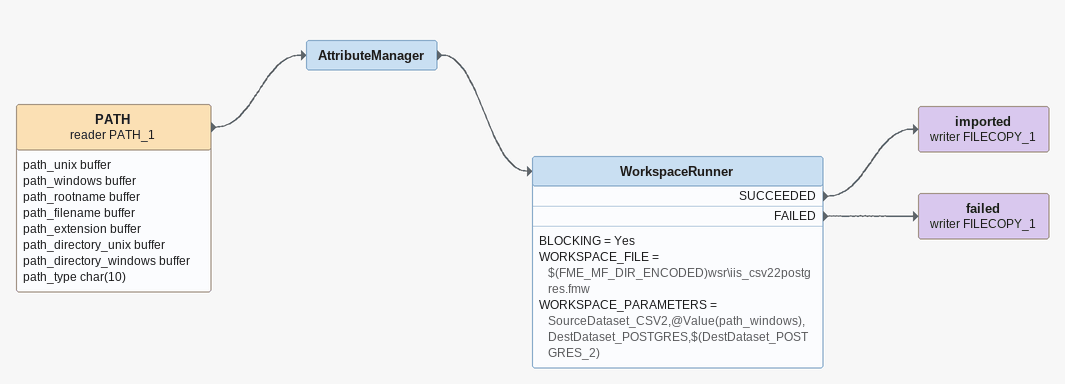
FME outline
PATH (reader PATH_1)
    attributes: path_unix buffer, path_windows buffer, path_rootname buffer, path_filename buffer, path_extension buffer, path_directory_unix buffer, path_directory_windows buffer, path_type char(10)
    -> AttributeManager
AttributeManager
    -> WorkspaceRunner
WorkspaceRunner
    BLOCKING = Yes
    WORKSPACE_FILE = $(FME_MF_DIR_ENCODED)wsr\iis_csv22postgres.fmw
    WORKSPACE_PARAMETERS = SourceDataset_CSV2,@Value(path_windows),DestDataset_POSTGRES,$(DestDataset_POSTGRES_2)
    SUCCEEDED -> imported (writer FILECOPY_1)
    FAILED -> failed (writer FILECOPY_1)
imported (writer FILECOPY_1)
failed (writer FILECOPY_1)
